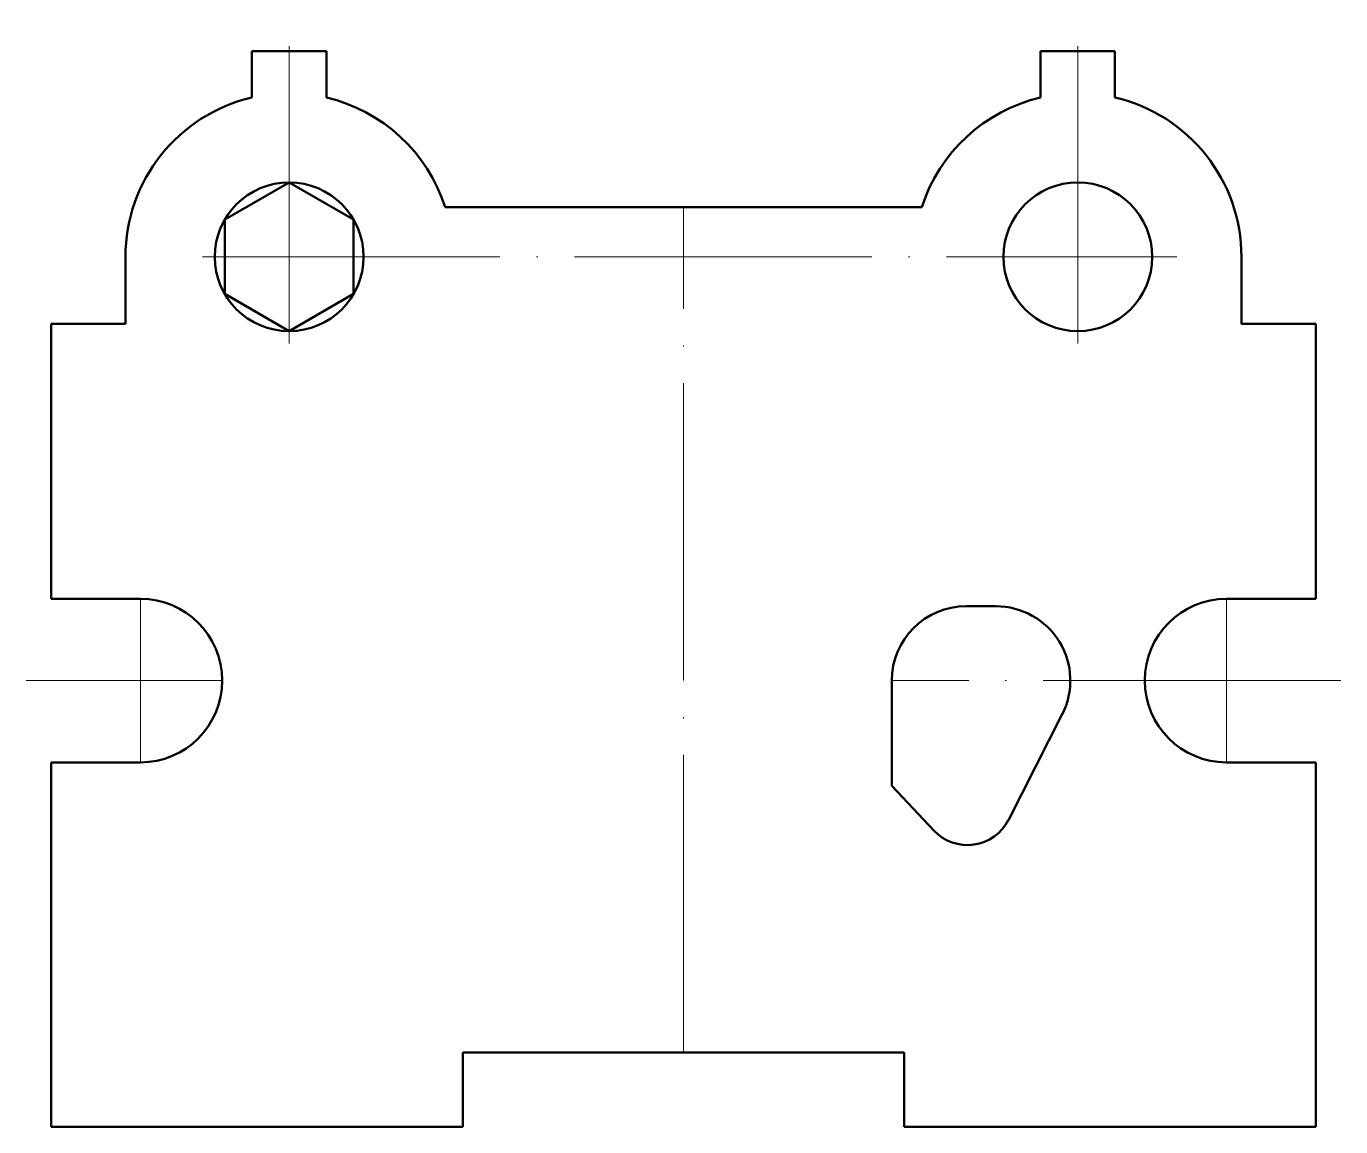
# Model space of a CAD drawing. Header units: millimetres. Extents: x 3192 to 3298, y 679 to 768.
import ezdxf

# ---------------------------------------------------------------- set-up
doc = ezdxf.new("R2010")
doc.units = ezdxf.units.MM
doc.linetypes.add('ACAD_ISO04W100', pattern=[30, 24, -2.95, 0.1, -2.95])
doc.layers.add('Contornos Visibles', color=7, linetype='Continuous', lineweight=50, true_color=0xffffff)
doc.layers.add('Ejes de revolución', color=6, linetype='ACAD_ISO04W100', lineweight=20, true_color=0xff00ff)

msp = doc.modelspace()

# ---------------------------------------------------------------- linework, layer by layer
at = {"layer": 'Contornos Visibles'}
for p, q in [((3210.69, 766.24), (3216.69, 766.24)), ((3210.69, 762.5), (3210.69, 766.24)), ((3216.69, 762.5), (3216.69, 766.24)), ((3274.29, 766.24), (3280.29, 766.24)), ((3274.29, 762.5), (3274.29, 766.24)), ((3280.29, 762.5), (3280.29, 766.24)), ((3226.27, 753.64), (3264.71, 753.64)), ((3200.49, 749.64), (3200.49, 744.24)), ((3290.49, 749.64), (3290.49, 744.24)), ((3194.49, 722.04), (3194.49, 744.24)), ((3194.49, 744.24), (3200.49, 744.24)), ((3290.49, 744.24), (3296.49, 744.24)), ((3296.49, 722.04), (3296.49, 744.24)), ((3201.69, 722.04), (3194.49, 722.04)), ((3296.49, 722.04), (3289.29, 722.04)), ((3268.29, 721.44), (3270.69, 721.44)), ((3262.29, 706.94), (3262.29, 715.44)), ((3276.04, 712.72), (3271.69, 704.19)), ((3194.49, 679.44), (3194.49, 708.84)), ((3201.69, 708.84), (3194.49, 708.84)), ((3289.29, 708.84), (3296.49, 708.84)), ((3296.49, 679.44), (3296.49, 708.84)), ((3262.29, 706.94), (3265.7, 703.33)), ((3227.69, 679.44), (3227.69, 685.44)), ((3227.69, 685.44), (3263.29, 685.44)), ((3263.29, 679.44), (3263.29, 685.44)), ((3194.49, 679.44), (3227.69, 679.44)), ((3263.29, 679.44), (3296.49, 679.44))]:
    msp.add_line(p, q, dxfattribs=at)
at = {"layer": 'Contornos Visibles', "flags": 128}
msp.add_lwpolyline([(3208.5, 752.64), (3208.5, 746.64), (3213.69, 743.64), (3218.89, 746.64), (3218.89, 752.64), (3213.69, 755.64)], close=True, dxfattribs=at)
at = {"layer": 'Contornos Visibles'}
for centre in [(3213.69, 749.64), (3277.29, 749.64)]:
    msp.add_circle(centre, 6, dxfattribs=at)
for centre, radius, start, end in [((3213.69, 749.64), 13.2, 103.1366, 180), ((3213.69, 749.64), 13.2, 17.6397, 76.8634), ((3277.29, 749.64), 13.2, 103.1366, 162.3603), ((3277.29, 749.64), 13.2, 0, 76.8634), ((3201.69, 715.44), 6.6, 270, 90), ((3289.29, 715.44), 6.6, 90, 270), ((3268.29, 715.44), 6, 90, 180), ((3270.69, 715.44), 6, 332.9723, 90), ((3268.39, 705.87), 3.7, 223.3645, 332.9723)]:
    msp.add_arc(centre, radius, start, end, dxfattribs=at)
at = {"layer": 'Ejes de revolución'}
for p, q in [((3213.69, 742.64), (3213.69, 768.24)), ((3277.29, 742.64), (3277.29, 768.24)), ((3245.49, 685.44), (3245.49, 753.64)), ((3206.69, 749.64), (3285.29, 749.64)), ((3201.69, 722.04), (3201.69, 708.84)), ((3289.29, 722.04), (3289.29, 708.84)), ((3208.29, 715.44), (3192.49, 715.44)), ((3298.49, 715.44), (3262.29, 715.44))]:
    msp.add_line(p, q, dxfattribs=at)

doc.saveas('drawing.dxf')
